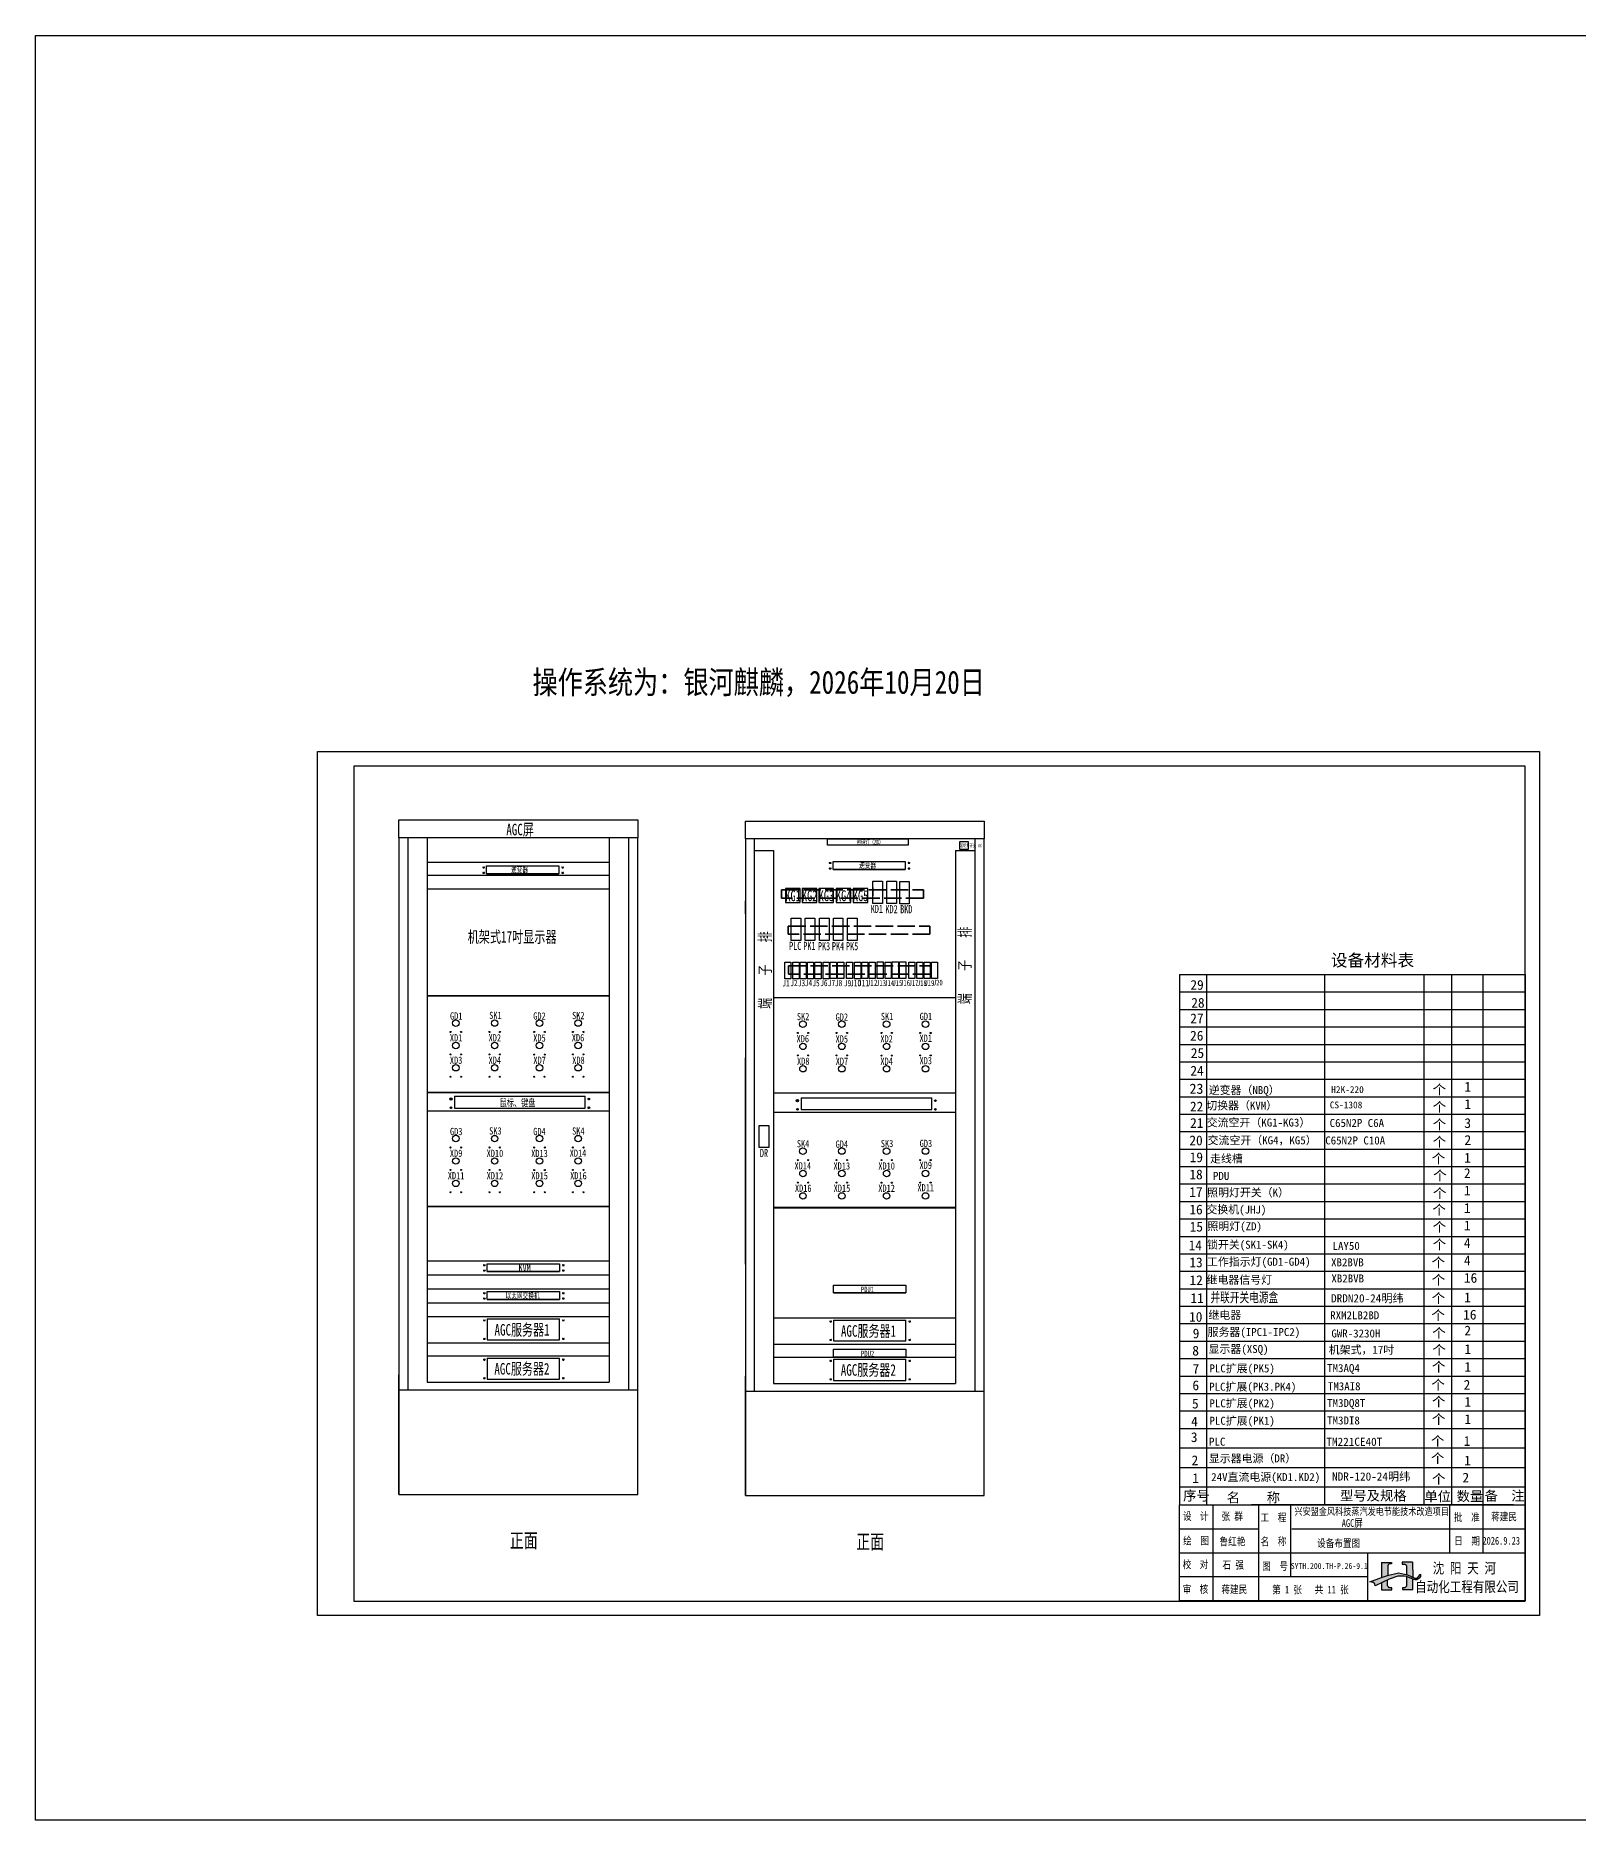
# Model space of a CAD drawing. Header units: millimetres. Extents: x -2527 to 7788, y -1442 to 1215.
# Drawn here: x -1783 to -722, y -11 to 1215 of the extents above; entities that cross this region are included whole.
import ezdxf
from ezdxf.enums import TextEntityAlignment as Align

# ---------------------------------------------------------------- set-up
doc = ezdxf.new("R2010")
doc.units = ezdxf.units.MM
doc.header["$MEASUREMENT"] = 0
doc.linetypes.add('ACAD_ISO02W100', pattern=[15, 12, -3])
doc.layers.add('xi-sh-', color=5, linetype='Continuous', lineweight=25)
doc.layers.add('xu-xu-', color=1, linetype='ACAD_ISO02W100', lineweight=35)
doc.layers.add('待定部分', color=3, linetype='Continuous')
doc.styles.add('_HZTXT', font='', dxfattribs={"width": 0.8})
doc.styles.get("Standard").update_dxf_attribs({"font": '', "width": 0.7, "height": 6})
doc.styles.get('_HZTXT').set_extended_font_data('SimSun')
doc.styles.get('Standard').set_extended_font_data('SimSun')

msp = doc.modelspace()

# ---------------------------------------------------------------- hatches: boundary and pattern name
h = msp.add_hatch(color=256)
h.paths.add_polyline_path([(-1496.4, 484.4), (-1496.6, 484.4, -0.414214), (-1497.2, 483.8), (-1497.2, 483.6, 0.414214)])
h.paths.add_polyline_path([(-1497.2, 485.2), (-1497.2, 485, -0.414214), (-1496.6, 484.4), (-1496.4, 484.4, 0.414214)])
h.paths.add_polyline_path([(-1497.2, 485), (-1497.2, 485.2, 0.414214), (-1498, 484.4), (-1497.8, 484.4, -0.414214)])
h.paths.add_polyline_path([(-1497.8, 484.4), (-1498, 484.4, 0.414214), (-1497.2, 483.6), (-1497.2, 483.8, -0.414214)])
h = msp.add_hatch(color=256)
h.paths.add_polyline_path([(-1496.4, 478.4), (-1496.6, 478.4, -0.414214), (-1497.2, 477.8), (-1497.2, 477.6, 0.414214)])
h.paths.add_polyline_path([(-1497.2, 479.2), (-1497.2, 479, -0.414214), (-1496.6, 478.4), (-1496.4, 478.4, 0.414214)])
h.paths.add_polyline_path([(-1497.2, 479), (-1497.2, 479.2, 0.414214), (-1498, 478.4), (-1497.8, 478.4, -0.414214)])
h.paths.add_polyline_path([(-1497.8, 478.4), (-1498, 478.4, 0.414214), (-1497.2, 477.6), (-1497.2, 477.8, -0.414214)])
h = msp.add_hatch(color=256)
h.paths.add_polyline_path([(-1401.6, 484.4), (-1401.8, 484.4, -0.414214), (-1402.4, 483.8), (-1402.4, 483.6, 0.414214)])
h.paths.add_polyline_path([(-1402.4, 485.2), (-1402.4, 485, -0.414214), (-1401.8, 484.4), (-1401.6, 484.4, 0.414214)])
h.paths.add_polyline_path([(-1402.4, 485), (-1402.4, 485.2, 0.414214), (-1403.2, 484.4), (-1403, 484.4, -0.414214)])
h.paths.add_polyline_path([(-1403, 484.4), (-1403.2, 484.4, 0.414214), (-1402.4, 483.6), (-1402.4, 483.8, -0.414214)])
h = msp.add_hatch(color=256)
h.paths.add_polyline_path([(-1401.6, 478.4), (-1401.8, 478.4, -0.414214), (-1402.4, 477.8), (-1402.4, 477.6, 0.414214)])
h.paths.add_polyline_path([(-1402.4, 479.2), (-1402.4, 479, -0.414214), (-1401.8, 478.4), (-1401.6, 478.4, 0.414214)])
h.paths.add_polyline_path([(-1402.4, 479), (-1402.4, 479.2, 0.414214), (-1403.2, 478.4), (-1403, 478.4, -0.414214)])
h.paths.add_polyline_path([(-1403, 478.4), (-1403.2, 478.4, 0.414214), (-1402.4, 477.6), (-1402.4, 477.8, -0.414214)])
h = msp.add_hatch(color=256)
h.paths.add_polyline_path([(-1258.3, 483.3), (-1258.5, 483.3, -0.414214), (-1259.1, 482.7), (-1259.1, 482.5, 0.414214)])
h.paths.add_polyline_path([(-1259.1, 484.1), (-1259.1, 483.9, -0.414214), (-1258.5, 483.3), (-1258.3, 483.3, 0.414214)])
h.paths.add_polyline_path([(-1259.1, 483.9), (-1259.1, 484.1, 0.414214), (-1259.9, 483.3), (-1259.7, 483.3, -0.414214)])
h.paths.add_polyline_path([(-1259.7, 483.3), (-1259.9, 483.3, 0.414214), (-1259.1, 482.5), (-1259.1, 482.7, -0.414214)])
h = msp.add_hatch(color=256)
h.paths.add_polyline_path([(-1163.5, 483.3), (-1163.7, 483.3, -0.414214), (-1164.3, 482.7), (-1164.3, 482.5, 0.414214)])
h.paths.add_polyline_path([(-1164.3, 484.1), (-1164.3, 483.9, -0.414214), (-1163.7, 483.3), (-1163.5, 483.3, 0.414214)])
h.paths.add_polyline_path([(-1164.3, 483.9), (-1164.3, 484.1, 0.414214), (-1165.1, 483.3), (-1164.9, 483.3, -0.414214)])
h.paths.add_polyline_path([(-1164.9, 483.3), (-1165.1, 483.3, 0.414214), (-1164.3, 482.5), (-1164.3, 482.7, -0.414214)])
h = msp.add_hatch(color=0)
h.paths.add_polyline_path([(-1258.3, 477.3), (-1258.5, 477.3, -0.414214), (-1259.1, 476.7), (-1259.1, 476.5, 0.414214)])
h.paths.add_polyline_path([(-1259.1, 478.1), (-1259.1, 477.9, -0.414214), (-1258.5, 477.3), (-1258.3, 477.3, 0.414214)])
h.paths.add_polyline_path([(-1259.1, 477.9), (-1259.1, 478.1, 0.414214), (-1259.9, 477.3), (-1259.7, 477.3, -0.414214)])
h.paths.add_polyline_path([(-1259.7, 477.3), (-1259.9, 477.3, 0.414214), (-1259.1, 476.5), (-1259.1, 476.7, -0.414214)])
h = msp.add_hatch(color=0)
h.paths.add_polyline_path([(-1163.5, 477.3), (-1163.7, 477.3, -0.414214), (-1164.3, 476.7), (-1164.3, 476.5, 0.414214)])
h.paths.add_polyline_path([(-1164.3, 478.1), (-1164.3, 477.9, -0.414214), (-1163.7, 477.3), (-1163.5, 477.3, 0.414214)])
h.paths.add_polyline_path([(-1164.3, 477.9), (-1164.3, 478.1, 0.414214), (-1165.1, 477.3), (-1164.9, 477.3, -0.414214)])
h.paths.add_polyline_path([(-1164.9, 477.3), (-1165.1, 477.3, 0.414214), (-1164.3, 476.5), (-1164.3, 476.7, -0.414214)])
h = msp.add_hatch(color=256)
h.paths.add_polyline_path([(-836.3, 166), (-843.4, 166), (-843.4, 164.7), (-841.8, 164.7, -0.099172), (-840.4, 163.8), (-840.4, 157.5), (-839.8, 157.4), (-836.2, 155.7)])
h.paths.add_polyline_path([(-857.7, 155.4), (-853.4, 156.8), (-853.4, 163.6), (-853, 164.3), (-852.3, 164.8), (-850.7, 164.8), (-850.7, 165.9), (-857.7, 165.9)])
h.paths.add_polyline_path([(-852.4, 154.4), (-846.4, 156.5), (-842, 156.5), (-840.4, 156.1), (-838.5, 155.3), (-834.6, 153.8), (-833.3, 153.8), (-831.8, 155.1), (-830.9, 156.2), (-830.9, 157.8), (-831, 157.6), (-832.2, 156.1), (-833.4, 155.1), (-834.8, 155.1), (-839.8, 157.4), (-846, 158.6), (-853.5, 156.8), (-857.6, 155.4), (-865.7, 152.4), (-863.5, 152.1), (-862.2, 151.1), (-862.1, 149.8)])
h.paths.add_polyline_path([(-853.5, 149.8), (-853.5, 153.9), (-857.7, 151.9), (-857.7, 147.1), (-850.6, 147.1), (-850.6, 148.4), (-852.3, 148.4), (-852.8, 149)])
h.paths.add_polyline_path([(-836.2, 154.4), (-838.5, 155.3), (-840.4, 156.1), (-840.4, 149.6), (-841.1, 148.8), (-841.7, 148.3), (-843.2, 148.3), (-843.2, 147.2), (-836.2, 147.2)])

# ---------------------------------------------------------------- linework, layer by layer
for p, q in [((-1513.6, 664), (-1513.6, 289.7)), ((-1388.6, 664), (-1388.6, 289.7)), ((-1275.5, 655.2), (-1275.5, 288.9)), ((-1150.5, 655.2), (-1137.2, 655.2)), ((-1150.5, 655.2), (-1150.5, 288.9)), ((-1472.7, 644.7), (-1423, 644.7)), ((-1472.7, 639.2), (-1423, 639.2)), ((-1234.6, 647.7), (-1185, 647.7)), ((-1234.6, 642.2), (-1185, 642.2)), ((-1207.3, 629.8), (-1207.3, 624.2)), ((-1174.1, 603.3), (-1168, 603.3)), ((-1168, 597.7), (-1174.1, 597.7)), ((-996.6, 570), (-996.6, 217.8)), ((-996.6, 570), (-759, 570)), ((-978, 570), (-978, 205.4)), ((-896.8, 570), (-896.8, 205.4)), ((-828.6, 570), (-828.6, 205.4)), ((-809.5, 569.3), (-809.5, 205.4)), ((-788, 570), (-788, 205.4)), ((-759, 570), (-759, 205.4)), ((-1513.6, 555.3), (-1388.6, 555.3)), ((-1388.6, 555.3), (-1513.6, 555.3)), ((-996.6, 558), (-759, 558)), ((-996.6, 546), (-759, 546)), ((-996.6, 534), (-759, 534)), ((-996.6, 522), (-759, 522)), ((-1294.9, 438), (-1294.9, 503.7)), ((-1294.7, 438), (-1294.7, 503.7)), ((-996.6, 510), (-759, 510)), ((-996.6, 498), (-759, 498)), ((-1494.7, 486.4), (-1494.7, 478.2)), ((-1494.7, 486.4), (-1404.9, 486.4)), ((-1404.9, 478.2), (-1404.9, 486.4)), ((-1256.6, 485.3), (-1256.6, 477.1)), ((-1256.6, 485.3), (-1166.8, 485.3)), ((-1166.8, 477.1), (-1166.8, 485.3)), ((-996.6, 486), (-759, 486)), ((-1513.6, 476.2), (-1388.6, 476.2)), ((-1513.6, 476.2), (-1388.6, 476.2)), ((-1513.6, 476.2), (-1388.6, 476.2)), ((-1513.6, 476.2), (-1388.6, 476.2)), ((-1513.6, 476.2), (-1388.6, 476.2)), ((-1494.7, 478.2), (-1404.9, 478.2)), ((-996.6, 474), (-759, 474)), ((-996.6, 462), (-759, 462)), ((-1294.9, 387.7), (-1294.9, 453.4)), ((-996.6, 450), (-759, 450)), ((-1294.9, 372.3), (-1294.9, 438)), ((-1294.7, 371), (-1294.7, 436.7)), ((-996.6, 438), (-759, 438)), ((-996.6, 426), (-759, 426)), ((-1513.6, 410.5), (-1388.6, 410.5)), ((-1388.6, 410.5), (-1513.6, 410.5)), ((-1388.6, 410.5), (-1513.6, 410.5)), ((-996.6, 414), (-759, 414)), ((-996.6, 402), (-759, 402)), ((-996.6, 390), (-759, 390)), ((-1472.3, 371.2), (-1422.6, 371.2)), ((-996.6, 378), (-759, 378)), ((-1472.3, 365.8), (-1422.6, 365.8)), ((-1234.2, 356.5), (-1184.5, 356.5)), ((-996.6, 366), (-759, 366)), ((-1472.3, 352), (-1422.6, 352)), ((-1472.3, 346.6), (-1422.6, 346.6)), ((-1234.2, 351.1), (-1184.5, 351.1)), ((-996.6, 354), (-759, 354)), ((-1472.3, 333.3), (-1422.6, 333.3)), ((-1275.5, 334), (-1150.5, 334)), ((-1234.2, 332.5), (-1184.5, 332.5)), ((-996.6, 342), (-759, 342)), ((-996.6, 330), (-759, 330)), ((-1472.3, 318.8), (-1422.6, 318.8)), ((-1234.2, 318.1), (-1184.5, 318.1)), ((-1234.2, 312.4), (-1184.5, 312.4)), ((-1234.2, 307), (-1184.5, 307)), ((-996.6, 318), (-759, 318)), ((-1472.3, 306.3), (-1422.6, 306.3)), ((-1234.2, 305.5), (-1184.5, 305.5)), ((-996.6, 306), (-759, 306)), ((-1472.3, 291.8), (-1422.6, 291.8)), ((-1234.2, 291), (-1184.5, 291)), ((-996.6, 294), (-759, 294)), ((-996.6, 282), (-759, 282)), ((-996.6, 270), (-759, 270)), ((-996.6, 258), (-759, 258)), ((-996.6, 244.6), (-759, 244.6)), ((-996.6, 231.2), (-759, 231.2)), ((-996.6, 217.8), (-759, 217.8)), ((-996.6, 217.8), (-996.6, 205.4)), ((-986, 217.8), (-823.6, 217.8)), ((-973.5, 205.4), (-973.5, 139.4)), ((-766.9, 205.4), (-946.9, 205.4)), ((-946.9, 205.4), (-766.9, 205.4)), ((-942.3, 205.4), (-942.3, 139.4)), ((-920.2, 205.4), (-920.2, 155.9)), ((-811, 205.4), (-811, 172.4)), ((-788, 205.4), (-788, 172.4)), ((-759, 205.4), (-759, 139.4)), ((-759, 205.4), (-759, 172.4)), ((-996.6, 188.9), (-942.3, 188.9)), ((-919.3, 188.9), (-759, 188.9)), ((-996.6, 172.4), (-759, 172.4)), ((-867.2, 172.4), (-867.2, 139.4)), ((-857.7, 165.9), (-857.7, 155.4)), ((-857.7, 165.9), (-850.7, 165.9)), ((-853, 164.3), (-853.4, 163.6)), ((-853.4, 163.6), (-853.4, 163.6)), ((-853.4, 163.6), (-853.4, 156.8)), ((-852.3, 164.8), (-853, 164.3)), ((-850.7, 164.8), (-852.3, 164.8)), ((-852.3, 164.8), (-852.3, 164.8)), ((-850.7, 165.9), (-850.7, 164.8)), ((-836.3, 166), (-843.4, 166)), ((-843.4, 166), (-843.4, 164.7)), ((-843.4, 164.7), (-841.8, 164.7)), ((-840.4, 163.8), (-840.4, 157.5)), ((-836.3, 166), (-836.2, 155.7)), ((-867.2, 155.9), (-996.6, 155.9)), ((-865.7, 152.4), (-857.6, 155.4)), ((-863.5, 152.1), (-865.7, 152.4)), ((-862.2, 151.1), (-863.5, 152.1)), ((-862.1, 149.8), (-862.2, 151.1)), ((-852.4, 154.4), (-862.1, 149.8)), ((-857.7, 151.9), (-857.7, 147.1)), ((-857.6, 155.4), (-853.5, 156.8)), ((-853.5, 156.8), (-846, 158.6)), ((-853.5, 149.8), (-853.5, 153.9)), ((-852.8, 149), (-853.5, 149.8)), ((-852.3, 148.4), (-852.8, 149)), ((-846.4, 156.5), (-852.4, 154.4)), ((-850.6, 148.4), (-852.3, 148.4)), ((-850.6, 147.1), (-850.6, 148.4)), ((-842, 156.5), (-846.4, 156.5)), ((-846, 158.6), (-839.8, 157.4)), ((-841.7, 148.3), (-843.2, 148.3)), ((-843.2, 148.3), (-843.2, 147.2)), ((-840.4, 156.1), (-842, 156.5)), ((-841.1, 148.8), (-841.7, 148.3)), ((-840.4, 149.6), (-841.1, 148.8)), ((-838.5, 155.3), (-840.4, 156.1)), ((-840.4, 156.1), (-840.4, 149.6)), ((-839.8, 157.4), (-834.8, 155.1)), ((-834.6, 153.8), (-838.5, 155.3)), ((-836.2, 147.2), (-836.2, 154.4)), ((-834.8, 155.1), (-833.4, 155.1)), ((-833.3, 153.8), (-834.6, 153.8)), ((-833.4, 155.1), (-832.2, 156.1)), ((-831.8, 155.1), (-833.3, 153.8)), ((-832.2, 156.1), (-831, 157.6)), ((-830.9, 156.2), (-831.8, 155.1)), ((-831, 157.6), (-830.9, 157.8)), ((-830.9, 157.8), (-830.9, 156.2)), ((-759, 139.4), (-996.6, 139.4)), ((-857.7, 147.1), (-850.6, 147.1)), ((-843.2, 147.2), (-836.2, 147.2))]:
    msp.add_line(p, q)
at = {"lineweight": -3, "ltscale": 1000}
for p, q in [((-1288.8, 655.2), (-1275.5, 655.2)), ((-1388.6, 488.9), (-1513.6, 488.9)), ((-1150.5, 488.4), (-1275.5, 488.4)), ((-1513.6, 289.7), (-1388.6, 289.7))]:
    msp.add_line(p, q, dxfattribs=at)
at = {"color": 0, "lineweight": -3, "ltscale": 1000}
for p, q in [((-1513.6, 638.3), (-1388.6, 638.3)), ((-1513.6, 334.8), (-1388.6, 334.8)), ((-1275.5, 288.9), (-1150.5, 288.9))]:
    msp.add_line(p, q, dxfattribs=at)
at = {"color": 0}
for p, q in [((-1275.5, 554.1), (-1150.5, 554.1)), ((-1275.5, 475.4), (-1150.5, 475.4)), ((-1275.5, 475.4), (-1150.5, 475.4)), ((-1275.5, 475.4), (-1150.5, 475.4)), ((-1275.5, 475.4), (-1150.5, 475.4)), ((-1275.5, 475.4), (-1150.5, 475.4)), ((-1256.6, 477.1), (-1166.8, 477.1)), ((-1275.5, 409.8), (-1150.5, 409.8)), ((-1150.5, 409.8), (-1275.5, 409.8)), ((-1150.5, 409.8), (-1275.5, 409.8))]:
    msp.add_line(p, q, dxfattribs=at)
at = {"lineweight": 30}
for p, q in [((-996.6, 139.4), (-996.6, 205.4)), ((-996.6, 205.4), (-759, 205.4)), ((-759, 205.4), (-759, 139.4)), ((-759, 139.4), (-996.6, 139.4))]:
    msp.add_line(p, q, dxfattribs=at)
at = {"color": 1, "lineweight": -3, "ltscale": 1000}
msp.add_lwpolyline([(-1782.7, 1215.4), (7788.1, 1215.4), (7788.1, -11.4), (-1782.7, -11.4)], close=True, dxfattribs=at)
for points in [[(-1589, 129.3), (-1589, 723.3), (-749, 723.3), (-749, 129.3), (-1589, 129.3)], [(-1564, 139.3), (-759, 139.3), (-759, 713.3), (-1564, 713.3)], [(-1267.2, 619.5), (-1257.2, 619.5), (-1257.2, 629.2), (-1267.2, 629.2)], [(-1255.8, 619.5), (-1245.8, 619.5), (-1245.8, 629.2), (-1255.8, 629.2)], [(-1244.3, 619.5), (-1234.3, 619.5), (-1234.3, 629.2), (-1244.3, 629.2)], [(-1232.4, 619.5), (-1222.4, 619.5), (-1222.4, 629.2), (-1232.4, 629.2)], [(-1220.8, 619.5), (-1210.8, 619.5), (-1210.8, 629.2), (-1220.8, 629.2)], [(-1207.3, 634.1), (-1200.7, 634.1), (-1200.7, 618.8), (-1207.3, 618.8)], [(-1197.6, 634.1), (-1191, 634.1), (-1191, 618.8), (-1197.6, 618.8)], [(-1188.8, 634), (-1182.2, 634), (-1182.2, 618.7), (-1188.8, 618.7)], [(-1263.3, 608.7), (-1256.7, 608.7), (-1256.7, 593.4), (-1263.3, 593.4)], [(-1253.7, 608.7), (-1247.1, 608.7), (-1247.1, 593.4), (-1253.7, 593.4)], [(-1244, 608.7), (-1237.4, 608.7), (-1237.4, 593.4), (-1244, 593.4)], [(-1234.4, 608.7), (-1227.8, 608.7), (-1227.8, 593.4), (-1234.4, 593.4)], [(-1224.7, 608.7), (-1218.1, 608.7), (-1218.1, 593.4), (-1224.7, 593.4)], [(-1285.4, 466.3), (-1278.8, 466.3), (-1278.8, 451), (-1285.4, 451)]]:
    msp.add_lwpolyline(points, close=True)
at = {"lineweight": -3, "ltscale": 1000}
for points in [[(-1238.4, 663.2), (-1183, 663.2), (-1183, 659), (-1238.4, 659)], [(-1147.5, 661.5), (-1141.7, 661.5), (-1141.7, 656), (-1147.5, 656)], [(-1267.8, 578.6), (-1263.6, 578.6), (-1263.6, 567.1), (-1267.8, 567.1)], [(-1262.2, 578.5), (-1257.9, 578.5), (-1257.9, 567.1), (-1262.2, 567.1)], [(-1257.2, 578.6), (-1253, 578.6), (-1253, 567.1), (-1257.2, 567.1)], [(-1252.2, 578.6), (-1248, 578.6), (-1248, 567.1), (-1252.2, 567.1)], [(-1247.1, 578.6), (-1242.9, 578.6), (-1242.9, 567.1), (-1247.1, 567.1)], [(-1241.5, 578.6), (-1237.3, 578.6), (-1237.3, 567.1), (-1241.5, 567.1)], [(-1236.5, 578.6), (-1232.3, 578.6), (-1232.3, 567.2), (-1236.5, 567.2)], [(-1231.5, 578.6), (-1227.3, 578.6), (-1227.3, 567.2), (-1231.5, 567.2)], [(-1225.4, 578.6), (-1221.2, 578.6), (-1221.2, 567.2), (-1225.4, 567.2)], [(-1219.8, 578.6), (-1215.6, 578.6), (-1215.6, 567.1), (-1219.8, 567.1)], [(-1214.8, 578.6), (-1210.6, 578.6), (-1210.6, 567.2), (-1214.8, 567.2)], [(-1209.9, 578.6), (-1205.7, 578.6), (-1205.7, 567.2), (-1209.9, 567.2)], [(-1204.4, 578.7), (-1200.2, 578.7), (-1200.2, 567.2), (-1204.4, 567.2)], [(-1198.8, 578.6), (-1194.6, 578.6), (-1194.6, 567.2), (-1198.8, 567.2)], [(-1193.9, 578.7), (-1189.7, 578.7), (-1189.7, 567.2), (-1193.9, 567.2)], [(-1188.9, 578.7), (-1184.7, 578.7), (-1184.7, 567.2), (-1188.9, 567.2)], [(-1182.6, 578.6), (-1178.4, 578.6), (-1178.4, 567.2), (-1182.6, 567.2)], [(-1177, 578.6), (-1172.8, 578.6), (-1172.8, 567.2), (-1177, 567.2)], [(-1172, 578.6), (-1167.8, 578.6), (-1167.8, 567.2), (-1172, 567.2)], [(-1167, 578.6), (-1162.8, 578.6), (-1162.8, 567.2), (-1167, 567.2)]]:
    msp.add_lwpolyline(points, close=True, dxfattribs=at)
for centre, radius in [((-1497.5, 530.5), 0.359), ((-1490.3, 530.5), 0.359), ((-1470.8, 530.5), 0.359), ((-1463.6, 530.5), 0.359), ((-1440, 530.5), 0.359), ((-1432.8, 530.5), 0.359), ((-1413.4, 530.5), 0.359), ((-1406.2, 530.5), 0.359), ((-1258.9, 529.8), 0.359), ((-1251.7, 529.8), 0.359), ((-1232.2, 529.8), 0.359), ((-1225, 529.8), 0.359), ((-1201.3, 529.8), 0.359), ((-1194.2, 529.8), 0.359), ((-1174.7, 529.8), 0.359), ((-1167.5, 529.8), 0.359), ((-1440, 515), 0.359), ((-1432.8, 515), 0.359), ((-1413.4, 515.1), 0.359), ((-1406.2, 515.1), 0.359), ((-1201.3, 514.3), 0.359), ((-1194.2, 514.3), 0.359), ((-1174.7, 514.4), 0.359), ((-1167.5, 514.4), 0.359), ((-1497.5, 499.7), 0.359), ((-1490.3, 499.7), 0.359), ((-1470.8, 499.7), 0.359), ((-1463.6, 499.7), 0.359), ((-1440, 499.7), 0.359), ((-1432.9, 499.7), 0.359), ((-1413.4, 499.7), 0.359), ((-1406.2, 499.7), 0.359), ((-1497.2, 484.4), 0.8), ((-1497.2, 484.4), 0.6), ((-1497.2, 478.4), 0.6), ((-1402.4, 484.4), 0.6), ((-1402.4, 478.4), 0.6), ((-1259.1, 483.3), 0.8), ((-1497.5, 451.1), 0.359), ((-1490.3, 451.1), 0.359), ((-1470.8, 451.1), 0.359), ((-1463.6, 451.1), 0.359), ((-1440, 451.1), 0.359), ((-1432.8, 451.1), 0.359), ((-1413.4, 451.1), 0.359), ((-1406.2, 451.1), 0.359), ((-1258.9, 442.4), 0.359), ((-1251.7, 442.4), 0.359), ((-1232.2, 442.4), 0.359), ((-1225, 442.4), 0.359), ((-1201.3, 442.4), 0.359), ((-1194.2, 442.4), 0.359), ((-1174.7, 442.4), 0.359), ((-1167.5, 442.4), 0.359), ((-1440, 435.6), 0.359), ((-1432.8, 435.6), 0.359), ((-1413.4, 435.7), 0.359), ((-1406.2, 435.7), 0.359), ((-1497.5, 420.3), 0.359), ((-1490.3, 420.3), 0.359), ((-1470.8, 420.3), 0.359), ((-1463.6, 420.3), 0.359), ((-1440, 420.3), 0.359), ((-1432.8, 420.3), 0.359), ((-1413.4, 420.3), 0.359), ((-1406.2, 420.3), 0.359), ((-1201.3, 426.9), 0.359), ((-1194.2, 426.9), 0.359), ((-1174.7, 427), 0.359), ((-1167.5, 427), 0.359)]:
    msp.add_circle(centre, radius)
at = {"color": 0}
for centre, radius in [((-1493.9, 536.6), 2.28), ((-1467.2, 536.6), 2.21), ((-1436.4, 536.6), 2.28), ((-1409.8, 536.6), 2.21), ((-1255.3, 535.9), 2.28), ((-1228.6, 535.9), 2.21), ((-1197.8, 535.9), 2.28), ((-1171.1, 535.9), 2.21), ((-1497.5, 515.1), 0.359), ((-1493.9, 521.2), 2.21), ((-1490.3, 515.1), 0.359), ((-1470.8, 515.1), 0.359), ((-1467.2, 521.2), 2.21), ((-1463.6, 515.1), 0.359), ((-1436.4, 521.2), 2.21), ((-1409.8, 521.2), 2.21), ((-1255.3, 520.6), 2.21), ((-1228.6, 520.6), 2.21), ((-1197.8, 520.6), 2.21), ((-1171.1, 520.6), 2.21), ((-1493.9, 505.9), 2.21), ((-1467.2, 505.9), 2.21), ((-1436.4, 505.9), 2.21), ((-1409.8, 505.9), 2.21), ((-1258.9, 514.4), 0.359), ((-1255.3, 505.2), 2.21), ((-1251.7, 514.4), 0.359), ((-1232.2, 514.4), 0.359), ((-1228.6, 505.2), 2.21), ((-1225, 514.4), 0.359), ((-1197.8, 505.2), 2.21), ((-1171.1, 505.2), 2.21), ((-1259.1, 483.3), 0.6), ((-1164.3, 483.3), 0.6), ((-1259.1, 477.3), 0.6), ((-1164.3, 477.3), 0.6), ((-1493.9, 457.2), 2.28), ((-1467.2, 457.2), 2.21), ((-1436.4, 457.2), 2.28), ((-1409.8, 457.2), 2.21), ((-1493.9, 441.8), 2.21), ((-1467.2, 441.8), 2.21), ((-1436.4, 441.8), 2.21), ((-1409.8, 441.8), 2.21), ((-1255.3, 448.6), 2.28), ((-1228.6, 448.6), 2.21), ((-1197.8, 448.6), 2.28), ((-1171.1, 448.6), 2.21), ((-1497.5, 435.7), 0.359), ((-1490.3, 435.7), 0.359), ((-1470.8, 435.7), 0.359), ((-1463.6, 435.7), 0.359), ((-1255.3, 433.2), 2.21), ((-1228.6, 433.2), 2.21), ((-1197.8, 433.2), 2.21), ((-1171.1, 433.2), 2.21), ((-1493.9, 426.4), 2.21), ((-1467.2, 426.4), 2.21), ((-1436.4, 426.4), 2.21), ((-1409.8, 426.4), 2.21), ((-1258.9, 427), 0.359), ((-1255.3, 417.8), 2.21), ((-1251.7, 427), 0.359), ((-1232.2, 427), 0.359), ((-1228.6, 417.8), 2.21), ((-1225, 427), 0.359), ((-1197.8, 417.8), 2.21), ((-1171.1, 417.8), 2.21)]:
    msp.add_circle(centre, radius, dxfattribs=at)
msp.add_arc((-843.5, 160.7), 4.29, 44.9974, 67.6519)
at = {"layer": 'xi-sh-', "color": 7}
for p, q in [((-1533, 664), (-1533, 676.3)), ((-1533, 676.3), (-1368.8, 676.3)), ((-1368.8, 676.3), (-1368.8, 664)), ((-1294.9, 663.2), (-1294.9, 675.5)), ((-1294.9, 675.5), (-1130.7, 675.5)), ((-1130.7, 675.5), (-1130.7, 663.2)), ((-1533, 664), (-1533, 212.6)), ((-1368.8, 664), (-1533, 664)), ((-1533, 664), (-1533, 639.4)), ((-1526.9, 664), (-1526.9, 284.4)), ((-1375.3, 664), (-1375.3, 284.4)), ((-1368.8, 212.6), (-1368.8, 664)), ((-1294.9, 663.2), (-1294.9, 211.8)), ((-1130.7, 663.2), (-1294.9, 663.2)), ((-1294.9, 663.2), (-1294.9, 638.6)), ((-1288.8, 663.2), (-1288.8, 283.6)), ((-1137.2, 663.2), (-1137.2, 283.6)), ((-1130.7, 211.8), (-1130.7, 663.2)), ((-1513.6, 647.3), (-1388.6, 647.3)), ((-1513.6, 638.3), (-1388.6, 638.3)), ((-1513.6, 638.3), (-1388.6, 638.3)), ((-1513.6, 638.3), (-1388.6, 638.3)), ((-1475.1, 643.9), (-1474.3, 643.9)), ((-1475.1, 643.4), (-1474.3, 643.4)), ((-1475.1, 640.1), (-1474.3, 640.1)), ((-1475.1, 639.7), (-1474.3, 639.7)), ((-1420.8, 643.9), (-1420.1, 643.9)), ((-1420.8, 643.4), (-1420.1, 643.4)), ((-1420.8, 640.1), (-1420.1, 640.1)), ((-1420.8, 639.7), (-1420.1, 639.7)), ((-1237, 646.9), (-1236.2, 646.9)), ((-1237, 646.5), (-1236.2, 646.5)), ((-1237, 643.1), (-1236.2, 643.1)), ((-1237, 642.7), (-1236.2, 642.7)), ((-1182.7, 646.9), (-1182, 646.9)), ((-1182.7, 646.5), (-1182, 646.5)), ((-1182.7, 643.1), (-1182, 643.1)), ((-1182.7, 642.7), (-1182, 642.7)), ((-1513.6, 629), (-1388.6, 629)), ((-1294.9, 611.8), (-1294.9, 620.7)), ((-1533, 558.5), (-1533, 468.2)), ((-1294.9, 557.7), (-1294.9, 467.4)), ((-1294.9, 422.5), (-1294.9, 512.8)), ((-1294.9, 503.7), (-1294.9, 438)), ((-1294.7, 438), (-1294.7, 503.7)), ((-1513.6, 488.9), (-1388.6, 488.9)), ((-1513.6, 488.9), (-1388.6, 488.9)), ((-1294.7, 436.7), (-1294.7, 488)), ((-1513.6, 476.2), (-1388.6, 476.2)), ((-1513.6, 476.2), (-1388.6, 476.1)), ((-1513.6, 476.2), (-1388.6, 476.2)), ((-1513.6, 476.2), (-1388.6, 476.2)), ((-1513.6, 476.2), (-1388.6, 476.1)), ((-1513.6, 476.2), (-1388.6, 476.2)), ((-1294.7, 372.3), (-1294.7, 454.4)), ((-1294.9, 453.4), (-1294.9, 387.7)), ((-1294.9, 438), (-1294.9, 372.3)), ((-1294.7, 372.3), (-1294.7, 438)), ((-1513.6, 410.5), (-1388.6, 410.5)), ((-1513.6, 410.5), (-1388.6, 410.5)), ((-1513.6, 410.5), (-1388.6, 410.5)), ((-1513.6, 373.2), (-1388.6, 373.2)), ((-1474.6, 370.4), (-1473.9, 370.4)), ((-1474.6, 370), (-1473.9, 370)), ((-1420.4, 370.4), (-1419.6, 370.4)), ((-1420.4, 370), (-1419.6, 370)), ((-1513.6, 363.6), (-1388.6, 363.6)), ((-1474.6, 366.7), (-1473.9, 366.7)), ((-1474.6, 366.3), (-1473.9, 366.3)), ((-1420.4, 366.7), (-1419.6, 366.7)), ((-1420.4, 366.3), (-1419.6, 366.3)), ((-1513.6, 354), (-1388.6, 354)), ((-1513.6, 344.4), (-1388.6, 344.4)), ((-1474.6, 351.2), (-1473.9, 351.2)), ((-1474.6, 350.8), (-1473.9, 350.8)), ((-1474.6, 347.5), (-1473.9, 347.5)), ((-1474.6, 347), (-1473.9, 347)), ((-1420.4, 351.2), (-1419.6, 351.2)), ((-1420.4, 350.8), (-1419.6, 350.8)), ((-1420.4, 347.5), (-1419.6, 347.5)), ((-1420.4, 347), (-1419.6, 347)), ((-1513.6, 334.8), (-1388.6, 334.8)), ((-1513.6, 334.8), (-1388.6, 334.8)), ((-1513.6, 334.8), (-1388.6, 334.8)), ((-1513.6, 334.8), (-1388.6, 334.8)), ((-1474.6, 332.5), (-1473.9, 332.5)), ((-1474.6, 332.1), (-1473.9, 332.1)), ((-1472.3, 333.3), (-1472.3, 318.8)), ((-1422.6, 318.8), (-1422.6, 333.3)), ((-1420.4, 332.5), (-1419.6, 332.5)), ((-1420.4, 332.1), (-1419.6, 332.1)), ((-1275.5, 334), (-1150.5, 334)), ((-1236.5, 331.7), (-1235.8, 331.7)), ((-1236.5, 331.3), (-1235.8, 331.3)), ((-1234.2, 332.5), (-1234.2, 318.1)), ((-1184.5, 318.1), (-1184.5, 332.5)), ((-1182.3, 331.7), (-1181.5, 331.7)), ((-1182.3, 331.3), (-1181.5, 331.3)), ((-1474.6, 319.8), (-1473.9, 319.8)), ((-1474.6, 319.3), (-1473.9, 319.3)), ((-1420.4, 319.8), (-1419.6, 319.8)), ((-1420.4, 319.3), (-1419.6, 319.3)), ((-1236.5, 319), (-1235.8, 319)), ((-1182.3, 319), (-1181.5, 319)), ((-1533, 314.1), (-1533, 273.1)), ((-1513.6, 316.7), (-1388.6, 316.7)), ((-1513.6, 307.8), (-1388.6, 307.8)), ((-1472.3, 318.8), (-1422.6, 318.8)), ((-1294.9, 313.3), (-1294.9, 272.3)), ((-1275.5, 315.9), (-1150.5, 315.9)), ((-1275.5, 307), (-1150.5, 307)), ((-1236.5, 318.6), (-1235.8, 318.6)), ((-1234.2, 318.1), (-1184.5, 318.1)), ((-1182.3, 318.6), (-1181.5, 318.6)), ((-1533, 212.6), (-1533, 294.7)), ((-1474.6, 305.5), (-1473.9, 305.5)), ((-1474.6, 305), (-1473.9, 305)), ((-1472.3, 306.3), (-1472.3, 291.8)), ((-1422.6, 291.8), (-1422.6, 306.3)), ((-1420.4, 305.5), (-1419.6, 305.5)), ((-1420.4, 305), (-1419.6, 305)), ((-1236.5, 304.7), (-1235.8, 304.7)), ((-1236.5, 304.3), (-1235.8, 304.3)), ((-1234.2, 305.5), (-1234.2, 291)), ((-1184.5, 291), (-1184.5, 305.5)), ((-1182.3, 304.7), (-1181.5, 304.7)), ((-1182.3, 304.3), (-1181.5, 304.3)), ((-1533.1, 284.4), (-1368.8, 284.4)), ((-1513.6, 289.7), (-1388.6, 289.7)), ((-1474.6, 292.7), (-1473.9, 292.7)), ((-1474.6, 292.3), (-1473.9, 292.3)), ((-1472.3, 291.8), (-1422.6, 291.8)), ((-1420.4, 292.7), (-1419.6, 292.7)), ((-1420.4, 292.3), (-1419.6, 292.3)), ((-1295, 283.6), (-1130.7, 283.6)), ((-1294.9, 211.8), (-1294.9, 293.9)), ((-1275.5, 288.9), (-1150.5, 288.9)), ((-1275.5, 288.9), (-1150.5, 288.9)), ((-1236.5, 292), (-1235.8, 292)), ((-1236.5, 291.5), (-1235.8, 291.5)), ((-1234.2, 291), (-1184.5, 291)), ((-1182.3, 292), (-1181.5, 292)), ((-1182.3, 291.5), (-1181.5, 291.5)), ((-1533, 212.6), (-1368.8, 212.6)), ((-1294.9, 211.8), (-1130.7, 211.8))]:
    msp.add_line(p, q, dxfattribs=at)
at = {"layer": 'xi-sh-', "color": 0}
for p, q in [((-1275.5, 475.4), (-1150.5, 475.4)), ((-1275.5, 475.4), (-1150.5, 475.3)), ((-1275.5, 475.4), (-1150.5, 475.4)), ((-1275.5, 475.4), (-1150.5, 475.4)), ((-1275.5, 475.4), (-1150.5, 475.4)), ((-1275.5, 475.4), (-1150.5, 475.4)), ((-1275.5, 409.8), (-1150.5, 409.8)), ((-1275.5, 409.8), (-1150.5, 409.8)), ((-1275.5, 409.7), (-1150.5, 409.7))]:
    msp.add_line(p, q, dxfattribs=at)
at = {"layer": 'xi-sh-', "color": 7}
for points in [[(-1472.7, 644.7), (-1423, 644.7), (-1423, 639.2), (-1472.7, 639.2)], [(-1234.6, 647.7), (-1185, 647.7), (-1185, 642.2), (-1234.6, 642.2)], [(-1472.3, 371.2), (-1422.6, 371.2), (-1422.6, 365.8), (-1472.3, 365.8)], [(-1234.2, 356.5), (-1184.5, 356.5), (-1184.5, 351.1), (-1234.2, 351.1)], [(-1472.3, 352), (-1422.6, 352), (-1422.6, 346.6), (-1472.3, 346.6)], [(-1234.2, 312.4), (-1184.5, 312.4), (-1184.5, 307), (-1234.2, 307)]]:
    msp.add_lwpolyline(points, close=True, dxfattribs=at)
for centre, radius, start, end in [((-1475.1, 643.7), 0.215, 81.1998, 278.8002), ((-1475.1, 639.9), 0.215, 81.1998, 278.8002), ((-1474.3, 643.7), 0.213, 268.1135, 91.8865), ((-1474.3, 639.9), 0.213, 268.1135, 91.8865), ((-1420.9, 643.7), 0.215, 81.1998, 278.8002), ((-1420.9, 639.9), 0.215, 81.1998, 278.8002), ((-1420.1, 643.7), 0.213, 268.1135, 91.8865), ((-1420.1, 639.9), 0.213, 268.1135, 91.8865), ((-1237, 646.7), 0.215, 81.1998, 278.8002), ((-1237, 642.9), 0.215, 81.1998, 278.8002), ((-1236.2, 646.7), 0.213, 268.1135, 91.8865), ((-1236.2, 642.9), 0.213, 268.1135, 91.8865), ((-1182.8, 646.7), 0.215, 81.1998, 278.8002), ((-1182.8, 642.9), 0.215, 81.1998, 278.8002), ((-1182, 646.7), 0.213, 268.1135, 91.8865), ((-1182, 642.9), 0.213, 268.1135, 91.8865), ((-1474.6, 370.2), 0.215, 81.1998, 278.8002), ((-1473.8, 370.2), 0.213, 268.1135, 91.8865), ((-1420.4, 370.2), 0.215, 81.1998, 278.8002), ((-1419.6, 370.2), 0.213, 268.1135, 91.8865), ((-1474.6, 366.5), 0.215, 81.1998, 278.8002), ((-1473.8, 366.5), 0.213, 268.1135, 91.8865), ((-1420.4, 366.5), 0.215, 81.1998, 278.8002), ((-1419.6, 366.5), 0.213, 268.1135, 91.8865), ((-1474.6, 351), 0.215, 81.1998, 278.8002), ((-1474.6, 347.3), 0.215, 81.1998, 278.8002), ((-1473.8, 351), 0.213, 268.1135, 91.8865), ((-1473.8, 347.3), 0.213, 268.1135, 91.8865), ((-1420.4, 351), 0.215, 81.1998, 278.8002), ((-1420.4, 347.3), 0.215, 81.1998, 278.8002), ((-1419.6, 351), 0.213, 268.1135, 91.8865), ((-1419.6, 347.3), 0.213, 268.1135, 91.8865), ((-1474.6, 332.3), 0.215, 81.1998, 278.8002), ((-1473.9, 332.3), 0.213, 268.1135, 91.8865), ((-1420.4, 332.3), 0.215, 81.1998, 278.8002), ((-1419.6, 332.3), 0.213, 268.1135, 91.8865), ((-1236.6, 331.5), 0.215, 81.1998, 278.8002), ((-1235.8, 331.5), 0.213, 268.1135, 91.8865), ((-1182.3, 331.5), 0.215, 81.1998, 278.8002), ((-1181.5, 331.5), 0.213, 268.1135, 91.8865), ((-1474.6, 319.5), 0.215, 81.1998, 278.8002), ((-1473.9, 319.5), 0.213, 268.1135, 91.8865), ((-1420.4, 319.5), 0.215, 81.1998, 278.8002), ((-1419.6, 319.5), 0.213, 268.1135, 91.8865), ((-1236.6, 318.8), 0.215, 81.1998, 278.8002), ((-1235.8, 318.8), 0.213, 268.1135, 91.8865), ((-1182.3, 318.8), 0.215, 81.1998, 278.8002), ((-1181.5, 318.8), 0.213, 268.1135, 91.8865), ((-1474.6, 305.3), 0.215, 81.1998, 278.8002), ((-1473.9, 305.3), 0.213, 268.1135, 91.8865), ((-1420.4, 305.3), 0.215, 81.1998, 278.8002), ((-1419.6, 305.3), 0.213, 268.1135, 91.8865), ((-1236.6, 304.5), 0.215, 81.1998, 278.8002), ((-1235.8, 304.5), 0.213, 268.1135, 91.8865), ((-1182.3, 304.5), 0.215, 81.1998, 278.8002), ((-1181.5, 304.5), 0.213, 268.1135, 91.8865), ((-1474.6, 292.5), 0.215, 81.1998, 278.8002), ((-1473.9, 292.5), 0.213, 268.1135, 91.8865), ((-1420.4, 292.5), 0.215, 81.1998, 278.8002), ((-1419.6, 292.5), 0.213, 268.1135, 91.8865), ((-1236.6, 291.7), 0.215, 81.1998, 278.8002), ((-1235.8, 291.7), 0.213, 268.1135, 91.8865), ((-1182.3, 291.7), 0.215, 81.1998, 278.8002), ((-1181.5, 291.7), 0.213, 268.1135, 91.8865)]:
    msp.add_arc(centre, radius, start, end, dxfattribs=at)
at = {"layer": 'xu-xu-'}
for points in [[(-1270, 628.2), (-1172.5, 628.2), (-1172.5, 622.6), (-1270, 622.6)], [(-1265.4, 603.3), (-1168, 603.3), (-1168, 597.7), (-1265.4, 597.7)], [(-1265.2, 575.9), (-1167.7, 575.9), (-1167.7, 570.3), (-1265.2, 570.3)]]:
    msp.add_lwpolyline(points, close=True, dxfattribs=at)

# ---------------------------------------------------------------- texts
at = {"color": 3, "style": '_HZTXT', "width": 0.8}
msp.add_text('操作系统为：银河麒麟，2026年10月20日', height=15.84, dxfattribs=at).set_placement((-1441.2, 763))
at = {"width": 0.7}
for s, height, p in [('AGC屏', 7.94, (-1459.2, 665.7)), ('逆变器', 3.97, (-1455.9, 640.1)), ('逆变器', 3.97, (-1216.7, 643.3)), ('KD1', 5.6, (-1208.7, 612.3)), ('KD2', 5.6, (-1198.6, 612.1)), ('BKD', 5.6, (-1188.5, 612.1)), ('PLC', 5.6, (-1264.8, 586.9)), ('PK1', 5.6, (-1255.1, 586.9)), ('PK3', 5.6, (-1245, 586.7)), ('PK4', 5.6, (-1235.4, 586.7)), ('PK5', 5.6, (-1225.7, 586.7)), ('J1', 4.39, (-1269.5, 561.8)), ('J2', 4.39, (-1264, 562)), ('J3', 4.39, (-1258.8, 561.9)), ('J4', 4.39, (-1254, 562)), ('J5', 4.39, (-1248.8, 561.9)), ('J6', 4.39, (-1243.4, 562)), ('J7', 4.39, (-1238.2, 562)), ('J8', 4.39, (-1233.3, 562)), ('J9', 4.39, (-1227.2, 561.9)), ('J10', 4.39, (-1222.9, 561.9)), ('J11', 4.39, (-1217.5, 561.9)), ('J12', 4.39, (-1211.6, 562.1)), ('J13', 3.95, (-1205, 562.2)), ('J14', 3.95, (-1199.4, 562.2)), ('J15', 3.95, (-1193.8, 562.2)), ('J16', 3.95, (-1188.5, 562.3)), ('J17', 3.95, (-1182.7, 562.2)), ('J18', 3.95, (-1177, 562.1)), ('J19', 3.95, (-1171.8, 562.2)), ('J20', 3.95, (-1166, 562.5)), ('DR', 5.6, (-1284.9, 444.5)), ('以太网交换机', 3.97, (-1459.7, 347.3)), ('PDU1', 3.97, (-1215.5, 351.5)), ('并联开关电源盒\u3000', 6.78, (-975.2, 344.7)), ('AGC服务器1', 7.94, (-1467.3, 321.8)), ('AGC服务器1', 7.94, (-1229.2, 321)), ('PDU2', 3.97, (-1215.4, 307.4)), ('AGC服务器2', 7.94, (-1467.4, 295)), ('AGC服务器2', 7.94, (-1229.3, 294.2))]:
    msp.add_text(s, height=height, dxfattribs=at).set_placement(p)
for s, height, p in [('照明灯（ZD）', 3.02, (-1209.2, 659.5)), ('照明灯开关（K）', 2.27, (-1139, 657.5)), ('KG1', 7.5, (-1262.1, 620.4)), ('KG2', 7.5, (-1250.7, 620.4)), ('KG3', 7.5, (-1239.2, 620.4)), ('KG4', 7.5, (-1227.3, 620.4)), ('KG5', 7.5, (-1215.7, 620.4)), ('机架式17吋显示器', 8, (-1455.2, 591.9)), ('GD1', 5, (-1493.6, 539)), ('SK1', 5, (-1466.7, 539.4)), ('GD2', 5, (-1436.4, 539)), ('SK2', 5, (-1409.7, 539.3)), ('SK2', 5, (-1255.2, 538.6)), ('GD2', 5, (-1228.6, 538.3)), ('SK1', 5, (-1197.5, 538.7)), ('GD1', 5, (-1170.8, 538.7)), ('XD1', 5, (-1493.7, 524)), ('XD2', 5, (-1467.1, 524)), ('XD5', 5, (-1436.4, 523.9)), ('XD6', 5, (-1409.9, 524.1)), ('XD6', 5, (-1255.4, 523.4)), ('XD5', 5, (-1228.6, 523.2)), ('XD2', 5, (-1197.8, 523.3)), ('XD1', 5, (-1170.9, 523.7)), ('XD3', 5, (-1493.7, 508.6)), ('XD4', 5, (-1467.1, 508.6)), ('XD7', 5, (-1436.3, 508.6)), ('XD8', 5, (-1409.6, 508.6)), ('XD8', 5, (-1255.1, 507.9)), ('XD7', 5, (-1228.5, 507.9)), ('XD4', 5, (-1197.8, 507.9)), ('XD3', 5, (-1170.9, 508.3)), ('鼠标、键盘', 5, (-1451.5, 479.3)), ('GD3', 5, (-1493.6, 459.6)), ('SK3', 5, (-1466.7, 460)), ('GD4', 5, (-1436.4, 459.6)), ('SK4', 5, (-1409.7, 459.9)), ('SK4', 5, (-1255.2, 451.2)), ('GD4', 5, (-1228.6, 450.9)), ('SK3', 5, (-1197.5, 451.3)), ('GD3', 5, (-1170.8, 451.4)), ('XD9', 5, (-1493.7, 444.6)), ('XD10', 5, (-1467, 444.6)), ('XD13', 5, (-1436.4, 444.5)), ('XD14', 5, (-1409.9, 444.7)), ('XD11', 5, (-1493.7, 429.2)), ('XD12', 5, (-1467, 429.2)), ('XD15', 5, (-1436.3, 429.2)), ('XD16', 5, (-1409.6, 429.2)), ('XD14', 5, (-1255.4, 436)), ('XD13', 5, (-1228.6, 435.9)), ('XD10', 5, (-1197.8, 435.9)), ('XD9', 5, (-1170.9, 436.4)), ('XD16', 5, (-1255.1, 420.6)), ('XD15', 5, (-1228.5, 420.6)), ('XD12', 5, (-1197.8, 420.6)), ('XD11', 5, (-1170.9, 421)), ('KVM', 5.6, (-1446.6, 365.7)), ('正面', 10, (-1447.2, 175.9)), ('正面', 10, (-1209.1, 175.1))]:
    msp.add_text(s, height=height, dxfattribs=at).set_placement(p, align=Align.CENTER)
at = {"color": 0, "width": 0.7}
for p in [(-1140.1, 576.2), (-1277.4, 573)]:
    msp.add_text('端    子    排', height=8, rotation=90, dxfattribs=at).set_placement(p, align=Align.CENTER)
for s, height, p in [('设备材料表', 8.4, (-892.5, 575.6)), ('29', 6.72, (-989, 559.5)), ('28', 6.72, (-988.4, 547.2)), ('27', 6.72, (-989.1, 536.5)), ('26', 6.72, (-989.2, 524.6)), ('25', 6.72, (-988.7, 512.7)), ('24', 6.72, (-989, 500.5)), ('23', 7, (-989.6, 488)), ('逆变器（NBQ）', 5.5, (-976.4, 487.8)), ('H2K-220', 4.7, (-892.2, 488.6)), ('1', 6.72, (-800.7, 489.5)), ('22', 6.72, (-989.3, 475.9)), ('切换器（KVM）', 5.5, (-978.1, 477.2)), ('CS-1308', 4.7, (-893.2, 478)), ('1', 6.72, (-800.7, 477.5)), ('21', 6.72, (-989.2, 464.6)), ('交流空开（KG1-KG3）', 5.5, (-977.8, 465.5)), ('C65N2P C6A', 5.5, (-893.3, 465.2)), ('3', 6.72, (-800.7, 464.5)), ('20', 6.72, (-989.7, 452.6)), ('交流空开（KG4，KG5）', 5.5, (-977.2, 453.3)), ('C65N2P C10A', 5.5, (-896.3, 453.2)), ('2', 6.72, (-800.6, 452.9)), ('19', 6.72, (-989.5, 441)), ('走线槽', 5.5, (-975.5, 440.7)), ('1', 6.72, (-800.8, 440.7)), ('18', 6.72, (-989.7, 429.2)), ('PDU', 5.5, (-973.5, 428.8)), ('2', 6.72, (-801, 430.1)), ('17', 6.72, (-989.8, 417.1)), ('照明灯开关（K）', 5.5, (-977.5, 417.4)), ('1', 6.72, (-801, 418.1)), ('16', 6.72, (-989.7, 405.1)), ('交换机(JHJ)', 5.5, (-978, 405.7)), ('1', 6.72, (-801, 406.1)), ('15', 6.72, (-989.5, 393.3)), ('照明灯(ZD)', 5.5, (-977.3, 394.2)), ('1', 6.72, (-801, 394.1)), ('14', 6.72, (-990.2, 380.5)), ('锁开关(SK1-SK4)', 5.5, (-977.6, 381.5)), ('LAY50', 5.5, (-891.3, 380.7)), ('4', 6.72, (-801, 382.1)), ('13', 6.72, (-989.7, 368.8)), ('工作指示灯(GD1-GD4)', 5.5, (-977.6, 369.8)), ('XB2BVB', 5.5, (-892.3, 369.4)), ('4', 6.72, (-801, 370.1)), ('12', 6.72, (-989.6, 356.5)), ('继电器信号灯', 5.5, (-977.9, 357.4)), ('XB2BVB', 5.5, (-892.1, 358.3)), ('16', 6.72, (-801, 358.1)), ('11', 6.72, (-989, 344.2)), ('1', 6.72, (-800.8, 344.7)), ('10', 6.72, (-989.9, 331.3)), ('继电器', 5.5, (-976.6, 333.2)), ('9', 6.72, (-987.4, 319.9)), ('服务器(IPC1-IPC2)', 5.5, (-977.2, 321.5)), ('2', 6.72, (-800.7, 321.9)), ('8', 6.72, (-987.7, 308.1)), ('显示器(XSQ)', 5.5, (-976.5, 309.8)), ('1', 6.72, (-800.7, 309.1)), ('7', 6.72, (-987.5, 295.6)), ('PLC扩展(PK5)', 5.5, (-975.9, 296.5)), ('TM3AQ4', 5.5, (-895, 296.7)), ('1', 6.72, (-800.7, 296.9)), ('6', 6.72, (-987.6, 284.2)), ('PLC扩展(PK3.PK4)', 5.5, (-976.1, 283.9)), ('TM3AI8', 5.5, (-894.5, 284.2)), ('2', 6.72, (-801.2, 284.6)), ('5', 6.72, (-987.9, 271.7)), ('PLC扩展(PK2)', 5.5, (-975.9, 272.5)), ('TM3DQ8T', 5.5, (-895, 272.7)), ('1', 6.72, (-800.7, 272.9)), ('4', 6.72, (-988.5, 259.4)), ('PLC扩展(PK1)', 5.5, (-975.9, 260.5)), ('TM3DI8', 5.5, (-895, 260.7)), ('1', 6.72, (-800.7, 260.9)), ('3', 6.72, (-988.7, 248.6)), ('PLC', 5.5, (-976.2, 246.1)), ('1', 6.72, (-801.2, 246)), ('2', 6.72, (-988.2, 232.7)), ('显示器电源（DR）', 5.5, (-976.3, 234.6)), ('1', 6.72, (-800.8, 232.6)), ('1', 6.72, (-987.7, 220.4)), ('24V直流电源(KD1.KD2)', 5.5, (-974.7, 221.8)), ('2', 6.72, (-802, 220.8)), ('序号', 6.72, (-994, 208.4)), ('名    称', 6.72, (-964, 207.1)), ('型号及规格', 6.72, (-886.2, 208.4)), ('单位', 6.72, (-828.2, 207.9)), ('数量', 6.72, (-806, 208)), ('备\u3000注', 6.72, (-786.8, 208.3))]:
    msp.add_text(s, height=height).set_placement(p)
for p, p2 in [((-822.5, 487.7), (-813.2, 487.7)), ((-822.5, 475.7), (-813.2, 475.7)), ((-822.5, 463.7), (-813.2, 463.7)), ((-822.5, 451.7), (-813.2, 451.7)), ((-823.2, 440.2), (-813.9, 440.2)), ((-822.2, 428.6), (-812.9, 428.6)), ((-822.3, 416.4), (-813, 416.4)), ((-822.7, 405), (-813.4, 405)), ((-822.5, 393.2), (-813.2, 393.2)), ((-822.5, 381.2), (-813.2, 381.2)), ((-823.2, 368.8), (-813.9, 368.8)), ((-823.2, 356.8), (-813.9, 356.8)), ((-823.2, 344.2), (-813.9, 344.2)), ((-822.8, 320.3), (-813.5, 320.3)), ((-822.7, 308.7), (-813.4, 308.7)), ((-823, 297.1), (-813.7, 297.1)), ((-823.4, 284.7), (-814.1, 284.7)), ((-823, 273.1), (-813.7, 273.1)), ((-823, 261.1), (-813.7, 261.1)), ((-823.7, 246.1), (-814.4, 246.1)), ((-823.7, 234.2), (-814.4, 234.2)), ((-823, 219.9), (-813.7, 219.9))]:
    msp.add_text('个', height=6.5).set_placement(p, p2, align=Align.ALIGNED)
at = {"color": 0}
for s, height, p in [('DRDN20-24明纬', 5.64, (-892.3, 344.6)), ('RXM2LB2BD', 5.5, (-892.9, 333)), ('16', 6.72, (-801.5, 332.8)), ('GWR-3230H', 5.5, (-892.1, 320.5)), ('TM221CE40T ', 5.64, (-895.5, 246)), ('NDR-120-24明纬', 5.64, (-891.6, 222.1))]:
    msp.add_text(s, height=height, dxfattribs=at).set_placement(p)
msp.add_text('个', height=6.5, dxfattribs=at).set_placement((-823.4, 332.5), (-814.1, 332.5), align=Align.ALIGNED)
at = {"style": '_HZTXT', "width": 0.8}
for s, height, p in [('设  计', 5.28, (-994.1, 195)), ('张 群', 5.28, (-967.6, 194.9)), ('工\u3000程', 5.28, (-940.8, 194.1)), ('兴安盟金风科技蒸汽发电节能技术改造项目', 4.99, (-917.5, 198.4)), ('批\u3000准', 5.28, (-807.9, 194.3)), ('蒋建民', 5.28, (-782.3, 194.7)), ('绘\u3000图', 5.28, (-994, 178.1)), ('AGC屏', 5.28, (-885, 190.3)), ('鲁红艳', 5.28, (-969, 177.6)), ('名\u3000称', 5.28, (-940.8, 177.6)), ('设备布置图', 5.28, (-901.9, 176.4)), ('日\u3000期', 5.28, (-807.7, 178)), ('2026.9.23', 5.28, (-788.3, 178.1)), ('校  对', 5.28, (-994.3, 161.8)), ('石 强', 5.28, (-966.9, 161.5)), ('图\u3000号', 5.28, (-939.7, 160.6)), ('SYTH.200.TH-P.26-9.1', 4.05, (-920, 161.4)), ('沈 阳 天 河', 7.26, (-822.5, 158.3)), ('审  核', 5.28, (-994.3, 144.8)), ('蒋建民', 5.28, (-967.7, 144.7)), ('第 1 张\u3000 共 11 张', 5.28, (-932.8, 144.5)), ('自动化工程有限公司', 7.26, (-834.5, 145.5))]:
    msp.add_text(s, height=height, dxfattribs=at).set_placement(p)
at = {"layer": '待定部分', "color": 0}
msp.add_text('机架式，17吋', height=5.5, dxfattribs=at).set_placement((-893.9, 309.3))

doc.saveas('drawing.dxf')
